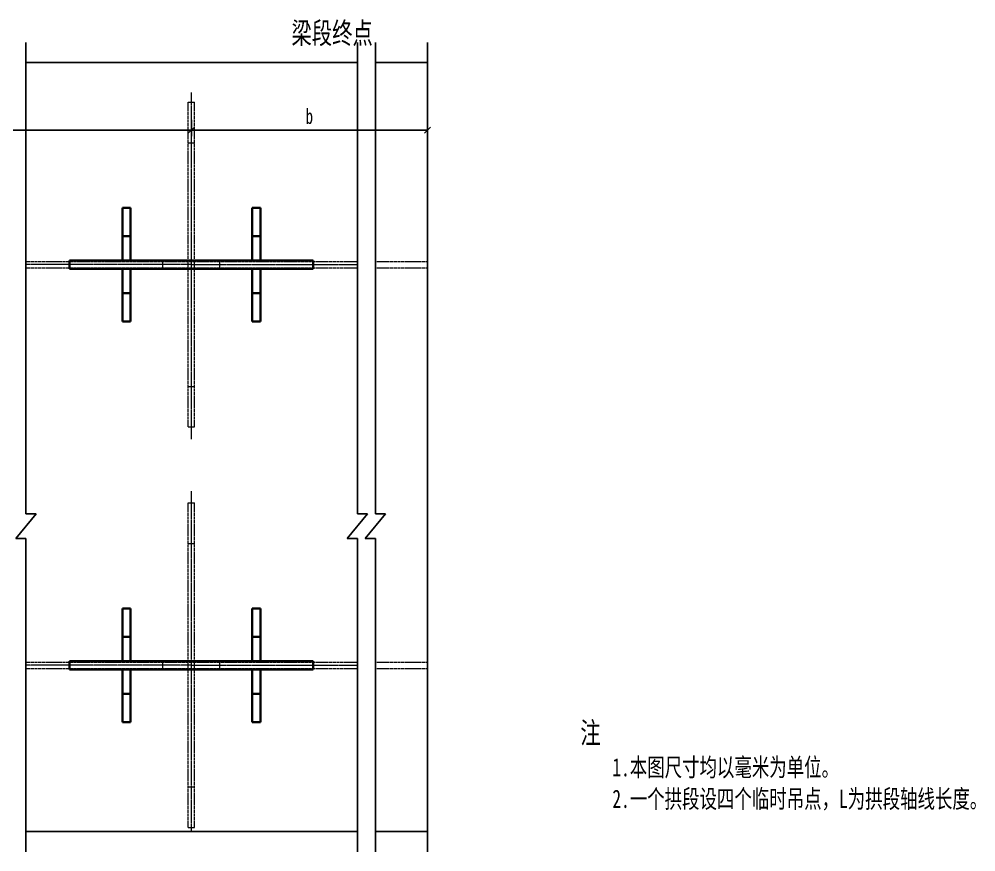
# Model space of a CAD drawing. Extents: x -9343 to 70062, y -6614 to 5134.
# Drawn here: x -7056 to -4698, y -2223 to -170 of the extents above; entities that cross this region are included whole.
import ezdxf

# ---------------------------------------------------------------- set-up
doc = ezdxf.new("R2010")
doc.units = 0
doc.header["$MEASUREMENT"] = 0
doc.header["$PDMODE"] = 34
doc.linetypes.add('CENTER2', pattern=[1.125, 0.75, -0.125, 0.125, -0.125])
doc.linetypes.add('DASHED2', pattern=[0.375, 0.25, -0.125])
doc.layers.get('0').update_dxf_attribs({"linetype": 'CONTINUOUS'})
doc.layers.get('DEFPOINTS').update_dxf_attribs({"color": 8, "linetype": 'CONTINUOUS'})
for name, color, linetype, lineweight in [('CENTER', 2, 'CONTINUOUS', 15), ('DASHED', 2, 'DASHED2', 15), ('text', 7, 'CONTINUOUS', 15), ('轮廓线', 3, 'CONTINUOUS', 30)]:
    doc.layers.add(name, color=color, linetype=linetype, lineweight=lineweight)
doc.styles.get("Standard").update_dxf_attribs({"font": '仿宋_GB2312.ttf', "width": 0.7})
doc.dimstyles.new('09BC1300', dxfattribs={"dimscale": 0, "dimtxt": 2.5, "dimasz": 1, "dimexe": 1, "dimexo": 1.5, "dimgap": 1, "dimtad": 1, "dimdec": 1, "dimdsep": 46, "dimtxsty": 'Standard', "dimblk": 'OBLIQUE', "dimcen": 0, "dimclrd": 256, "dimclre": 256, "dimclrt": 7, "dimadec": 0, "dimazin": 2, "dimtfac": 1, "dimtdec": 1, "dimtofl": 0, "dimtmove": 2, "dimatfit": 3, "dimldrblk": 'OBLIQUE', "dimfxl": 4, "dimfxlon": 1, "dimtolj": 1, "dimtzin": 0, "dimlwd": -1, "dimlwe": -1, "dimarcsym": 0})

# ---------------------------------------------------------------- blocks, each defined once
blk = doc.blocks.new('_Oblique')
at = {"color": 0, "linetype": 'ByBlock', "lineweight": -2}
blk.add_line((-0.5, -0.5), (0.5, 0.5), dxfattribs=at)
blk = doc.blocks.new('*D57')
at = {"ltscale": 4, "transparency": 16777216}
for p, q in [((-6631.3, -418.6), (-6631.3, -459.2)), ((-8227.8, -473.6), (-8227.8, -429.2)), ((-8227.8, -444.2), (-6631.3, -444.2))]:
    blk.add_line(p, q, dxfattribs=at)
at = {"layer": 'DEFPOINTS', "color": 0, "ltscale": 4, "transparency": 16777216}
for p in [(-6631.3, -396.1), (-6631.3, -444.2), (-8227.8, -496.1)]:
    blk.add_point(p, dxfattribs=at)
at = {"ltscale": 4, "transparency": 16777216, "xscale": 14.99999996629198, "yscale": 14.99999996629198, "zscale": 14.99999996629198, "rotation": 180}
blk.add_blockref('_Oblique', (-8227.8, -444.2), dxfattribs=at)
at = {"ltscale": 4, "transparency": 16777216, "xscale": 14.99999996629198, "yscale": 14.99999996629198, "zscale": 14.99999996629198}
blk.add_blockref('_Oblique', (-6631.3, -444.2), dxfattribs=at)
at = {"color": 7, "ltscale": 4, "transparency": 16777216, "insert": (-7429.6, -410.4), "char_height": 37.5, "attachment_point": 5}
blk.add_mtext('\\A1;L-1500', dxfattribs=at)
blk = doc.blocks.new('*D58')
at = {"ltscale": 4, "transparency": 16777216}
for p, q in [((-6631.3, -418.6), (-6631.3, -459.2)), ((-6049.4, -418.6), (-6049.4, -459.2)), ((-6631.3, -444.2), (-6049.4, -444.2))]:
    blk.add_line(p, q, dxfattribs=at)
at = {"layer": 'DEFPOINTS', "color": 0, "ltscale": 4, "transparency": 16777216}
for p in [(-6631.3, -396.1), (-6049.4, -396.1), (-6049.4, -444.2)]:
    blk.add_point(p, dxfattribs=at)
at = {"ltscale": 4, "transparency": 16777216, "xscale": 14.99999996629198, "yscale": 14.99999996629198, "zscale": 14.99999996629198, "rotation": 180}
blk.add_blockref('_Oblique', (-6631.3, -444.2), dxfattribs=at)
at = {"ltscale": 4, "transparency": 16777216, "xscale": 14.99999996629198, "yscale": 14.99999996629198, "zscale": 14.99999996629198}
blk.add_blockref('_Oblique', (-6049.4, -444.2), dxfattribs=at)
at = {"color": 7, "ltscale": 4, "transparency": 16777216, "insert": (-6340.4, -410.4), "char_height": 37.5, "attachment_point": 5}
blk.add_mtext('\\A1;b', dxfattribs=at)

msp = doc.modelspace()

# ---------------------------------------------------------------- linework, layer by layer
for p, q in [((-7038.99, -1390.19), (-7038.99, -227.71)), ((-6222.04, -1390.19), (-6222.04, -227.71)), ((-6177.7, -1390.19), (-6177.7, -227.71)), ((-6049.43, -1390.19), (-6049.43, -227.71)), ((-7038.99, -277.71), (-6222.04, -277.71)), ((-6177.7, -277.71), (-6049.43, -277.71)), ((-7013.99, -1390.19), (-7063.99, -1450.19)), ((-7038.99, -1390.19), (-7013.99, -1390.19)), ((-6197.04, -1390.19), (-6247.04, -1450.19)), ((-6222.04, -1390.19), (-6197.04, -1390.19)), ((-6152.7, -1390.19), (-6202.7, -1450.19)), ((-6177.7, -1390.19), (-6152.7, -1390.19)), ((-6049.43, -2222.96), (-6049.43, -1390.19)), ((-7063.99, -1450.19), (-7038.99, -1450.19)), ((-7038.99, -2222.96), (-7038.99, -1450.19)), ((-6247.04, -1450.19), (-6222.04, -1450.19)), ((-6222.04, -2222.96), (-6222.04, -1450.19)), ((-6202.7, -1450.19), (-6177.7, -1450.19)), ((-6177.7, -2222.96), (-6177.7, -1450.19)), ((-7038.99, -2172.96), (-6222.04, -2172.96)), ((-6177.7, -2172.96), (-6049.43, -2172.96))]:
    msp.add_line(p, q)
at = {"layer": 'CENTER', "linetype": 'CENTER2', "ltscale": 6}
for p, q in [((-6631.28, -1205.77), (-6631.28, -351.6)), ((-6631.28, -775.55), (-7038.99, -775.55)), ((-6631.28, -775.55), (-6222.04, -775.55)), ((-6631.28, -2172.96), (-6631.28, -1333.7)), ((-6631.28, -1763.06), (-7038.99, -1763.06)), ((-6631.28, -1763.06), (-6222.04, -1763.06))]:
    msp.add_line(p, q, dxfattribs=at)
at = {"layer": 'DASHED', "ltscale": 8}
for p, q in [((-6639.28, -1175.55), (-6639.28, -375.55)), ((-6639.28, -375.55), (-6623.28, -375.55)), ((-6623.28, -1175.55), (-6623.28, -375.55)), ((-6639.28, -475.55), (-6623.28, -475.55)), ((-7038.99, -767.55), (-6222.04, -767.55)), ((-6701.28, -785.55), (-6701.28, -765.55)), ((-6561.28, -785.55), (-6561.28, -765.55)), ((-6177.7, -767.55), (-6049.43, -767.55)), ((-7038.99, -783.55), (-6222.04, -783.55)), ((-6177.7, -783.55), (-6049.43, -783.55)), ((-6639.28, -1075.55), (-6623.28, -1075.55)), ((-6639.28, -1175.55), (-6623.28, -1175.55)), ((-6639.28, -2163.06), (-6639.28, -1363.06)), ((-6639.28, -1363.06), (-6623.28, -1363.06)), ((-6623.28, -2163.06), (-6623.28, -1363.06)), ((-6639.28, -1463.06), (-6623.28, -1463.06)), ((-7038.99, -1755.06), (-6222.04, -1755.06)), ((-6701.28, -1773.06), (-6701.28, -1753.06)), ((-6561.28, -1773.06), (-6561.28, -1753.06)), ((-6177.7, -1755.06), (-6049.43, -1755.06)), ((-7038.99, -1771.06), (-6222.04, -1771.06)), ((-6177.7, -1771.06), (-6049.43, -1771.06)), ((-6639.28, -2063.06), (-6623.28, -2063.06)), ((-6639.28, -2163.06), (-6623.28, -2163.06))]:
    msp.add_line(p, q, dxfattribs=at)
at = {"layer": '轮廓线'}
for p, q in [((-6781.28, -635.55), (-6801.28, -635.55)), ((-6801.28, -635.55), (-6801.28, -765.55)), ((-6781.28, -635.55), (-6781.28, -765.55)), ((-6481.28, -635.55), (-6461.28, -635.55)), ((-6481.28, -635.55), (-6481.28, -765.55)), ((-6461.28, -635.55), (-6461.28, -765.55)), ((-6781.28, -705.55), (-6801.28, -705.55)), ((-6481.28, -705.55), (-6461.28, -705.55)), ((-6931.28, -785.55), (-6931.28, -765.55)), ((-6331.28, -765.55), (-6931.28, -765.55)), ((-6331.28, -785.55), (-6931.28, -785.55)), ((-6801.28, -915.55), (-6801.28, -785.55)), ((-6781.28, -915.55), (-6781.28, -785.55)), ((-6481.28, -915.55), (-6481.28, -785.55)), ((-6461.28, -915.55), (-6461.28, -785.55)), ((-6781.28, -845.55), (-6801.28, -845.55)), ((-6481.28, -845.55), (-6461.28, -845.55)), ((-6781.28, -915.55), (-6801.28, -915.55)), ((-6481.28, -915.55), (-6461.28, -915.55)), ((-6781.28, -1623.06), (-6801.28, -1623.06)), ((-6801.28, -1623.06), (-6801.28, -1753.06)), ((-6781.28, -1623.06), (-6781.28, -1753.06)), ((-6481.28, -1623.06), (-6461.28, -1623.06)), ((-6481.28, -1623.06), (-6481.28, -1753.06)), ((-6461.28, -1623.06), (-6461.28, -1753.06)), ((-6781.28, -1693.06), (-6801.28, -1693.06)), ((-6481.28, -1693.06), (-6461.28, -1693.06)), ((-6931.28, -1773.06), (-6931.28, -1753.06)), ((-6331.28, -1753.06), (-6931.28, -1753.06)), ((-6331.28, -1773.06), (-6331.28, -1753.06)), ((-6331.28, -1773.06), (-6931.28, -1773.06)), ((-6801.28, -1903.06), (-6801.28, -1773.06)), ((-6781.28, -1903.06), (-6781.28, -1773.06)), ((-6481.28, -1903.06), (-6481.28, -1773.06)), ((-6461.28, -1903.06), (-6461.28, -1773.06)), ((-6781.28, -1833.06), (-6801.28, -1833.06)), ((-6481.28, -1833.06), (-6461.28, -1833.06)), ((-6781.28, -1903.06), (-6801.28, -1903.06)), ((-6481.28, -1903.06), (-6461.28, -1903.06))]:
    msp.add_line(p, q, dxfattribs=at)
at = {"layer": '轮廓线', "ltscale": 4}
msp.add_line((-6331.28, -765.55), (-6331.28, -785.55), dxfattribs=at)

# ---------------------------------------------------------------- texts
at = {"layer": 'text', "width": 0.7}
for s, height, p in [('梁段终点', 52.5, (-6384.71, -231.07)), ('注', 52.5, (-5673.06, -1955.67)), ('1.本图尺寸均以毫米为单位。', 45, (-5594.02, -2036.79)), ('2.一个拱段设四个临时吊点，L为拱段轴线长度。', 45, (-5594.02, -2114.64))]:
    msp.add_text(s, height=height, dxfattribs=at).set_placement(p)

# ---------------------------------------------------------------- dimensions: what is measured, and where the dimension line sits
at = {"ltscale": 4}
for base, p1, p2, text, override, picture, middle in [((-6631.28, -444.18), (-8227.82, -496.08), (-6631.28, -396.08), 'L-1500', {"dimscale": 15, "dimtxsty": 'Standard'}, '*D57', (-7429.55, -410.43)), ((-6049.43, -444.18), (-6631.28, -396.08), (-6049.43, -396.08), 'b', {"dimscale": 15}, '*D58', (-6340.36, -410.43))]:
    dim = msp.add_linear_dim(base=base, p1=p1, p2=p2, text=text, dimstyle='09BC1300', override=override, dxfattribs=at)
    dim.commit()
    dim.dimension.update_dxf_attribs({"geometry": picture, "text_midpoint": middle})

doc.saveas('drawing.dxf')
